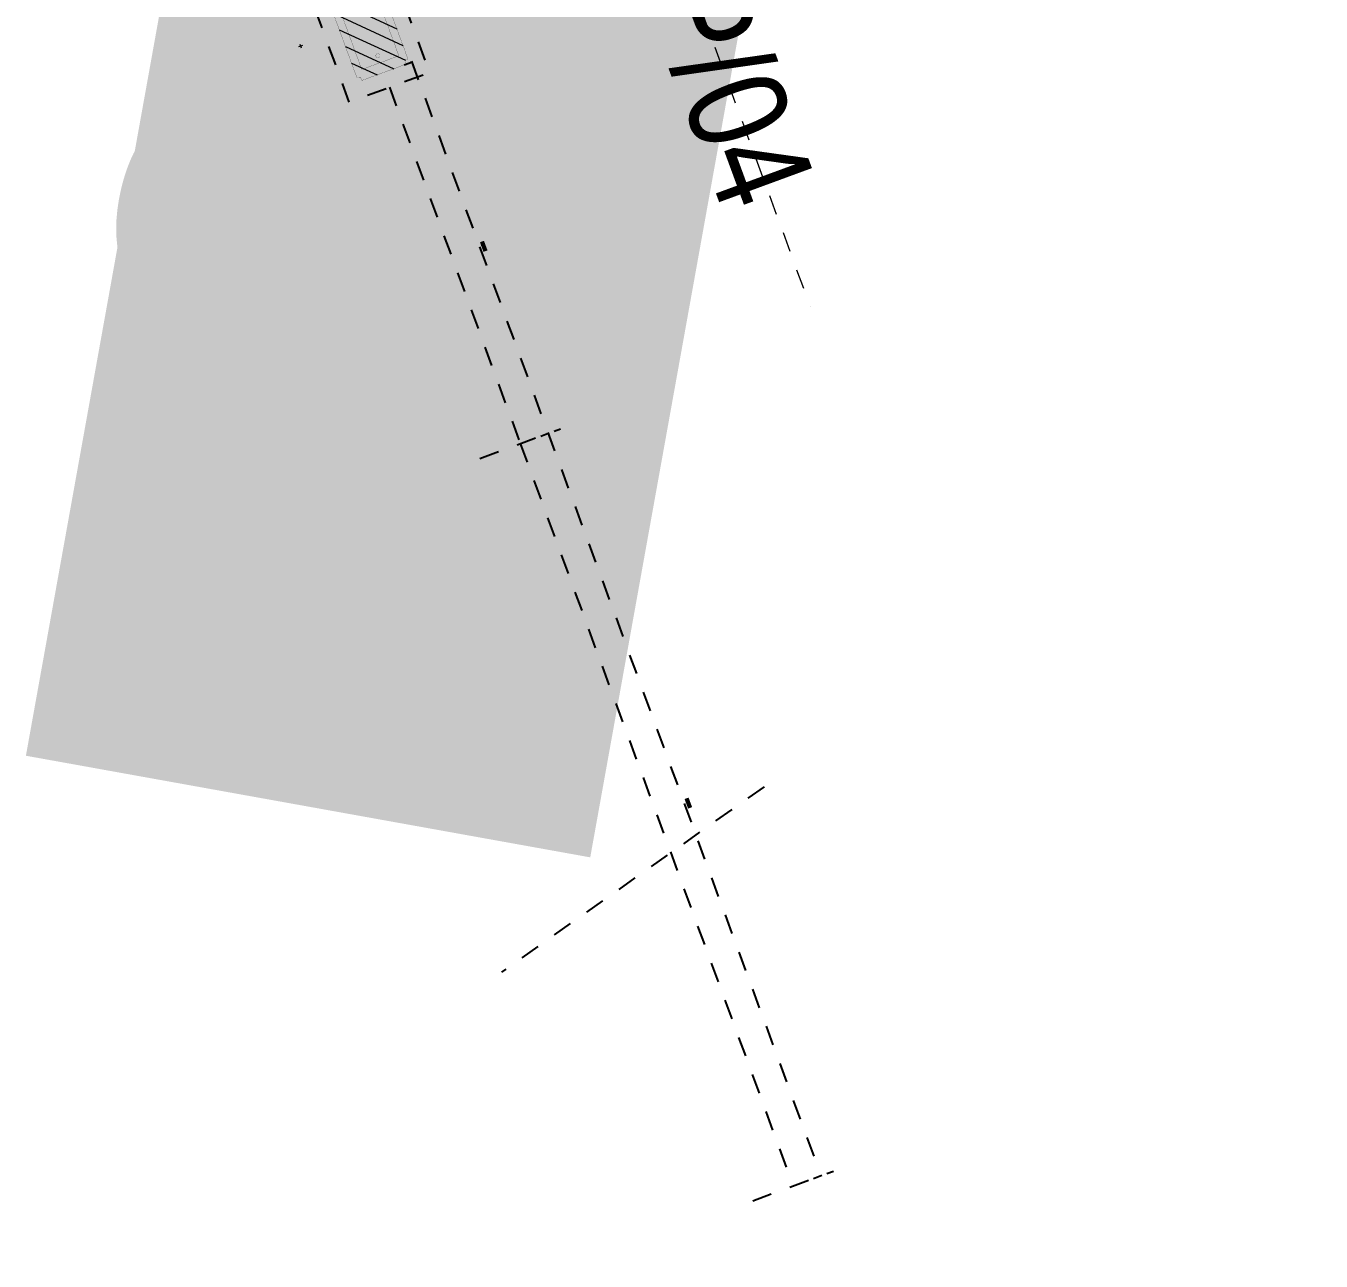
# Model space of a CAD drawing. Extents: x 218857 to 219044, y 632203 to 632441.
# Drawn here: x 218866.17 to 218872.72, y 632234.64 to 632240.89 of the extents above; entities that cross this region are included whole.
import ezdxf
from ezdxf.enums import TextEntityAlignment as Align

# ---------------------------------------------------------------- set-up
doc = ezdxf.new("R2018")
doc.units = 0
doc.header["$MEASUREMENT"] = 0
doc.linetypes.add('ACAD_ISO03W100', pattern=[30, 12, -18])
doc.linetypes.add('TRAZOS', pattern=[19.049999999999997, 12.7, -6.35])
doc.layers.get('0').update_dxf_attribs({"color": 4})
doc.layers.get('Defpoints').update_dxf_attribs({"color": 3, "lineweight": 30})
doc.layers.add('PC_T7200_002_SG-GRAL-HIDDEN DATA', color=150, linetype='TRAZOS', true_color=0x007fff, plot=False)
doc.layers.add('PC_T7200_523_SG-LOT 25-POINT MACHINE', color=7, linetype='Continuous', true_color=0xff0003)
doc.layers.add('PC_T7200_536_SG-LOT 25-BEACON BTZP-5252 PASIVAS', color=7, linetype='Continuous', true_color=0x0000fa)
doc.styles.add('ARIAL NARROW', font='ARIALN.TTF')
doc.styles.get("Standard").update_dxf_attribs({"font": 'arial.ttf'})
doc.dimstyles.new('1-10', dxfattribs={"dimscale": 10, "dimtxt": 0.0018, "dimasz": 0.001, "dimexe": 0.0005, "dimexo": 0.0005, "dimgap": 0.0008, "dimtad": 1, "dimzin": 1, "dimtxsty": 'ARIAL NARROW', "dimblk": 'ARCHTICK', "dimcen": 0.0015, "dimdle": 0.0005, "dimclrd": 256, "dimclre": 256, "dimclrt": 256, "dimazin": 0, "dimtfac": 1, "dimtmove": 0, "dimatfit": 3, "dimfxl": 0.004, "dimfxlon": 1, "dimtfill": 2, "dimtfillclr": 255, "dimlwd": -1, "dimlwe": -1, "dimarcsym": 0})

# ---------------------------------------------------------------- blocks, each defined once
blk = doc.blocks.new('_ArchTick')
at = {"color": 0, "linetype": 'ByBlock', "const_width": 0.15}
blk.add_lwpolyline([(-0.5, -0.5), (0.5, 0.5)], dxfattribs=at)
blk = doc.blocks.new('*D17')
at = {"layer": 'Defpoints', "color": 0, "linetype": 'TRAZOS', "ltscale": 0.005, "transparency": 16777216}
for p in [(-3.850000000006659, 0.1792081035105957), (-3.850000000006659, 0.1376971458810131), (-0.8500000000276775, 0.1376971458810131)]:
    blk.add_point(p, dxfattribs=at)
at = {"layer": 'PC_T7200_002_SG-GRAL-HIDDEN DATA', "ltscale": 0.005, "transparency": 16777216}
for p, q in [((-0.8450000000276775, 0.1376971458810131), (-3.855000000006659, 0.1376971458810131)), ((-3.850000000006659, 0.1742081035105957), (-3.850000000006659, 0.1326971458810131)), ((-0.8500000000276775, 0.1376971458810131), (-0.8500000000276775, 0.1426971458810131))]:
    blk.add_line(p, q, dxfattribs=at)
at = {"layer": 'PC_T7200_002_SG-GRAL-HIDDEN DATA', "linetype": 'TRAZOS', "ltscale": 0.005, "transparency": 16777216, "xscale": 0.01, "yscale": 0.01, "zscale": 0.01, "rotation": 180}
blk.add_blockref('_ArchTick', (-3.850000000006659, 0.1376971458810131), dxfattribs=at)
at = {"layer": 'PC_T7200_002_SG-GRAL-HIDDEN DATA', "linetype": 'TRAZOS', "ltscale": 0.005, "transparency": 16777216, "xscale": 0.01, "yscale": 0.01, "zscale": 0.01}
blk.add_blockref('_ArchTick', (-0.8500000000276775, 0.1376971458810131), dxfattribs=at)
at = {"layer": 'PC_T7200_002_SG-GRAL-HIDDEN DATA', "linetype": 'TRAZOS', "ltscale": 0.005, "transparency": 16777216, "insert": (-2.350000000017168, 0.1565143355126638), "char_height": 0.018, "attachment_point": 5, "style": 'ARIAL NARROW', "bg_fill": 1, "box_fill_scale": 1.25, "bg_fill_color": 255, "bg_fill_transparency": 0}
blk.add_mtext('3,00', dxfattribs=at)
blk = doc.blocks.new('*U163')
at = {"lineweight": 13, "style": 'ARIAL NARROW'}
for tag, flags, p in [('AT023', 9, (0.1269174867285567, 4.715087185631331)), ('AT008', 9, (0.1269174867285567, 4.315087185631331)), ('AT004', 9, (0.1269174867285567, 3.915087185631331)), ('AT000', 8, (0.1269174867285567, 3.515087185631331)), ('AT003', 8, (0.1269174867285567, 3.115087185631332)), ('GIS01', 9, (0.126873853497484, 0.9150871856313325)), ('GIS02', 9, (0.126873853497484, 0.5150871856313326)), ('GIS03', 9, (0.126873853497484, 0.1150871856313327)), ('GIS04', 9, (0.126873853497484, -0.2849128143686672)), ('GIS05', 9, (0.126873853497484, -0.6849128143686674)), ('GIS06', 9, (0.126873853497484, -1.084912814368667)), ('GIS07', 9, (0.126873853497484, -1.484912814368668)), ('GIS08', 9, (0.126873853497484, -1.884912814368667)), ('GIS09', 9, (0.126873853497484, -2.284912814368667)), ('GIS10', 9, (0.126873853497484, -2.684912814368668))]:
    blk.add_attdef(tag, text='', height=0.25, dxfattribs=dict(at, flags=flags)).set_placement(p, align=Align.MIDDLE_CENTER)
at = {"lineweight": 13, "flags": 104}
for tag, p in [('X=INSERTIONPOINT', (0.1269174867285567, 2.715087185631332)), ('Y=INSERTIONPOINT', (0.126873853497484, 2.315087185631332))]:
    blk.add_attdef(tag, text='', height=0.25, dxfattribs=at).set_placement(p, align=Align.MIDDLE_CENTER)
at = {"lineweight": 13, "style": 'ARIAL NARROW', "flags": 8}
blk.add_attdef('AT001', text='', height=0.4999999999999982, rotation=359.9999999933299, dxfattribs=at).set_placement((0.1268738526825768, 1.615087185427606), align=Align.MIDDLE_CENTER)
at = {"lineweight": 13, "style": 'ARIAL NARROW', "flags": 9}
for tag, p in [('AT006', (3.126873853497484, 1.615087185631332)), ('AT005', (6.126873853497484, 1.615087185631332))]:
    blk.add_attdef(tag, text='', height=0.25, dxfattribs=at).set_placement(p, align=Align.MIDDLE_LEFT)
blk.add_attdef('AT007', text='', height=0.25, rotation=314.9999999999999, dxfattribs=at).set_placement((8.915262201145802, 1.615087185631332), align=Align.MIDDLE_LEFT)
blk = doc.blocks.new('*D25')
at = {"layer": 'Defpoints', "color": 0, "linetype": 'TRAZOS', "ltscale": 0.005, "transparency": 16777216}
for p in [(2.269999999999982, 0.15), (0.2700000000000387, 0), (2.269999999999982, 0)]:
    blk.add_point(p, dxfattribs=at)
at = {"layer": 'PC_T7200_002_SG-GRAL-HIDDEN DATA', "ltscale": 0.005, "transparency": 16777216}
for p, q in [((0.2650000000000386, 0.15), (2.274999999999982, 0.15)), ((0.2700000000000387, 0.11), (0.2700000000000387, 0.155)), ((2.269999999999982, 0.11), (2.269999999999982, 0.155))]:
    blk.add_line(p, q, dxfattribs=at)
at = {"layer": 'PC_T7200_002_SG-GRAL-HIDDEN DATA', "linetype": 'TRAZOS', "ltscale": 0.005, "transparency": 16777216, "xscale": 0.01, "yscale": 0.01, "zscale": 0.01, "rotation": 180}
blk.add_blockref('_ArchTick', (0.2700000000000387, 0.15), dxfattribs=at)
at = {"layer": 'PC_T7200_002_SG-GRAL-HIDDEN DATA', "linetype": 'TRAZOS', "ltscale": 0.005, "transparency": 16777216, "xscale": 0.01, "yscale": 0.01, "zscale": 0.01}
blk.add_blockref('_ArchTick', (2.269999999999982, 0.15), dxfattribs=at)
at = {"layer": 'PC_T7200_002_SG-GRAL-HIDDEN DATA', "linetype": 'TRAZOS', "ltscale": 0.005, "transparency": 16777216, "insert": (1.27000000000001, 0.1688171896316507), "char_height": 0.018, "attachment_point": 5, "style": 'ARIAL NARROW', "bg_fill": 1, "box_fill_scale": 1.1, "bg_fill_color": 255, "bg_fill_transparency": 0}
blk.add_mtext('2,00', dxfattribs=at)
blk = doc.blocks.new('*D23')
at = {"layer": 'Defpoints', "color": 0, "linetype": 'TRAZOS', "ltscale": 0.005, "transparency": 16777216}
for p in [(6.269999999999982, 0.15), (2.269999999999982, 0), (6.269999999999982, 0)]:
    blk.add_point(p, dxfattribs=at)
at = {"layer": 'PC_T7200_002_SG-GRAL-HIDDEN DATA', "ltscale": 0.005, "transparency": 16777216}
for p, q in [((2.264999999999982, 0.15), (6.274999999999982, 0.15)), ((2.269999999999982, 0.11), (2.269999999999982, 0.155)), ((6.269999999999982, 0.11), (6.269999999999982, 0.155))]:
    blk.add_line(p, q, dxfattribs=at)
at = {"layer": 'PC_T7200_002_SG-GRAL-HIDDEN DATA', "linetype": 'TRAZOS', "ltscale": 0.005, "transparency": 16777216, "xscale": 0.01, "yscale": 0.01, "zscale": 0.01, "rotation": 180}
blk.add_blockref('_ArchTick', (2.269999999999982, 0.15), dxfattribs=at)
at = {"layer": 'PC_T7200_002_SG-GRAL-HIDDEN DATA', "linetype": 'TRAZOS', "ltscale": 0.005, "transparency": 16777216, "xscale": 0.01, "yscale": 0.01, "zscale": 0.01}
blk.add_blockref('_ArchTick', (6.269999999999982, 0.15), dxfattribs=at)
at = {"layer": 'PC_T7200_002_SG-GRAL-HIDDEN DATA', "linetype": 'TRAZOS', "ltscale": 0.005, "transparency": 16777216, "insert": (4.269999999999982, 0.1688171896316507), "char_height": 0.018, "attachment_point": 5, "style": 'ARIAL NARROW', "bg_fill": 1, "box_fill_scale": 1.1, "bg_fill_color": 255, "bg_fill_transparency": 0}
blk.add_mtext('4,00', dxfattribs=at)
blk = doc.blocks.new('PC_T7200_(CAFS)_M1')
at = {"true_color": 0xffffff}
h = blk.add_hatch(color=7, dxfattribs=at)
h.dxf.hatch_style = 1
h.paths.add_polyline_path([(-1.006250000006744, 0.07812500000181899), (-0.8500000000280323, 0.07812500000181899), (-0.8500000000280323, -0.07812499999350564), (-1.006250000006744, -0.07812499999350564)])
h.paths.add_polyline_path([(-0.8500000000066592, -0.6249999999891287), (0.8500000000411063, -0.6249999999891287), (0.8500000000066734, 0.6249999999891287), (-0.8500000000411063, 0.6249999999891287)])
at = {"color": 0, "flags": 128}
for points, const_width in [([(-0.8500000000066592, -0.6249999999891287), (0.8500000000411063, -0.6249999999891287), (0.8500000000066734, 0.6249999999891287), (-0.8500000000411063, 0.6249999999891287)], 0.001), ([(-0.680000000011344, -0.4549999999891287), (0.6800000000364235, -0.4549999999891287), (0.6800000000113563, 0.4549999999891288), (-0.6800000000364212, 0.4549999999891287)], 0.025), ([(-1.006250000006744, 0.07812500000181899), (-0.8500000000280323, 0.07812500000181899), (-0.8500000000280323, -0.07812499999350564), (-1.006250000006744, -0.07812499999350564)], 0.001)]:
    blk.add_lwpolyline(points, close=True, dxfattribs=dict(at, const_width=const_width))
at = {"color": 0, "const_width": 0.001, "flags": 128}
blk.add_lwpolyline([(-0.9281322721986263, 0.0416666660025502, 22918.31179054115), (-0.9281249999934431, 0.04166666663716989)], format="xyb", close=True, dxfattribs=at)
at = {"layer": 'PC_T7200_002_SG-GRAL-HIDDEN DATA', "linetype": 'TRAZOS', "ltscale": 0.005}
blk.add_lwpolyline([(-3.850000000006659, -0.6249999999891287), (-3.850000000006659, 1.000000000004157)], dxfattribs=at)
dim = blk.add_linear_dim(base=(-3.850000000006659, 0.1376971458810131), p1=(-0.8500000000276775, 0.1376971458810131), p2=(-3.850000000006659, 0.1792081035105957), dimstyle='1-10', dxfattribs=at)
dim.commit()
dim.dimension.update_dxf_attribs({"geometry": '*D17', "text_midpoint": (-2.350000000017168, 0.1565143355126638)})
blk = doc.blocks.new('*U134')
at = {"color": 0, "xscale": -1}
blk.add_blockref('PC_T7200_(CAFS)_M1', (-3.443290097493446e-11, 0), dxfattribs=at)
at = {"style": 'ARIAL NARROW'}
for tag, height, flags, p in [('AT016', 0.25, 9, (2.939984332991274, -1.998542621179157)), ('AT015', 0.25, 9, (2.563908041942825, -2.134802018327547)), ('AT008', 0.25, 9, (2.187831750894377, -2.271061415475936)), ('AT004', 0.25, 9, (1.811755459845929, -2.407320812624326)), ('AT000', 0.25, 8, (1.435679168797479, -2.543580209772716)), ('AT003', 0.25, 8, (1.059602877749032, -2.679839606921105)), ('AT001', 0.4999999999999999, 8, (-0.3506980772929152, -3.190771322624519)), ('GIS01', 0.25, 9, (-1.008831586611839, -3.429225267677979)), ('GIS02', 0.25, 9, (-1.384907877660288, -3.565484664826369)), ('GIS03', 0.25, 9, (-1.760984168708736, -3.701744061974759)), ('GIS04', 0.25, 9, (-2.137060459757184, -3.838003459123148)), ('GIS05', 0.25, 9, (-2.513136750805633, -3.974262856271538)), ('GIS06', 0.25, 9, (-2.889213041854081, -4.110522253419928)), ('GIS07', 0.25, 9, (-3.265289332902529, -4.246781650568316)), ('GIS08', 0.25, 9, (-3.641365623950977, -4.383041047716709)), ('GIS09', 0.25, 9, (-4.017441914999426, -4.519300444865099)), ('GIS10', 0.25, 9, (-4.393518206047874, -4.655559842013487))]:
    blk.add_attdef(tag, text='', height=height, rotation=289.9163886757749, dxfattribs=dict(at, flags=flags)).set_placement(p, align=Align.MIDDLE_CENTER)
at = {"lineweight": 30, "flags": 26}
for tag, p in [('X=INSERTIONPOINT', (0.6835265867005834, -2.816099004069496)), ('Y=INSERTIONPOINT', (0.3074354320577304, -2.952317377658614))]:
    blk.add_attdef(tag, text='', height=0.25, rotation=289.9163886757749, dxfattribs=at).set_placement(p, align=Align.MIDDLE_CENTER)
at = {"style": 'ARIAL NARROW', "flags": 9}
for tag, rotation, p in [('AT006', 289.9163886757749, (0.6712474013358698, -6.011343505531659)), ('AT005', 289.9163886757749, (1.693192879948794, -8.831915688395023)), ('AT007', 244.9163886757748, (2.643053168114181, -11.45353255786075))]:
    blk.add_attdef(tag, text='', height=0.25, rotation=rotation, dxfattribs=at).set_placement(p, align=Align.MIDDLE_LEFT)
blk = doc.blocks.new('PC_T7200_(CAFS)_BP')
at = {"lineweight": 0}
h = blk.add_hatch(dxfattribs=at)
h.set_pattern_fill('ANSI31', color=0, scale=0.02)
h.set_pattern_definition([(45, (0, 0), (-0.04490128060534577, 0.04490128060534577), [])])
edge = h.paths.add_edge_path()
edge.add_arc((-0.2649999999999295, -0.1142502806666386), 0.004999999999995453, 180, 270)
edge.add_line((-0.2649999999999295, -0.119250280666634), (-0.2549999999999386, -0.119250280666634))
edge.add_arc((-0.2549999999999386, -0.1242502806666295), 0.004999999999995453, 0, 90, ccw=False)
edge.add_line((-0.2499999999999432, -0.1242502806666295), (-0.2499999999999432, -0.1324999999999932))
edge.add_arc((-0.2449999999999406, -0.1325000000000003), 0.00500000000000253, 179.9999999999183, 269.9999999999189)
edge.add_line((-0.2449999999999477, -0.1375000000000028), (0.2450000000000614, -0.1375000000000028))
edge.add_arc((0.2450000000000543, -0.1325000000000003), 0.00500000000000253, 270.0000000000811, 360.0000000000817)
edge.add_line((0.2500000000000568, -0.1324999999999932), (0.2500000000000568, -0.1242502806666295))
edge.add_arc((0.2550000000000523, -0.1242502806666295), 0.004999999999995453, 90, 180, ccw=False)
edge.add_line((0.2550000000000523, -0.119250280666634), (0.2650000000000432, -0.119250280666634))
edge.add_arc((0.2650000000000432, -0.1142502806666386), 0.004999999999995453, 270, 360)
edge.add_line((0.2700000000000387, -0.1142502806666386), (0.2700000000000387, 0.1142502806666386))
edge.add_arc((0.2650000000000432, 0.1142502806666386), 0.004999999999995453, 0, 90)
edge.add_line((0.2650000000000432, 0.119250280666634), (0.2550000000000523, 0.119250280666634))
edge.add_arc((0.2550000000000594, 0.1242502806666366), 0.005000000000002558, 179.9999999999186, 269.9999999999186, ccw=False)
edge.add_line((0.2500000000000568, 0.1242502806666437), (0.2500000000000568, 0.1325000000000074))
edge.add_arc((0.2450000000000614, 0.1325000000000074), 0.004999999999995425, 359.9999999999997, 450.0000000000003)
edge.add_line((0.2450000000000614, 0.1375000000000028), (-0.2449999999999477, 0.1375000000000028))
edge.add_arc((-0.2449999999999477, 0.1325000000000074), 0.004999999999995425, 89.99999999999967, 180.0000000000003)
edge.add_line((-0.2499999999999432, 0.1325000000000074), (-0.2499999999999432, 0.1242502806666437))
edge.add_arc((-0.2549999999999457, 0.1242502806666366), 0.005000000000002558, -89.99999999991849, 8.139977580867708e-11, ccw=False)
edge.add_line((-0.2549999999999386, 0.119250280666634), (-0.2649999999999295, 0.119250280666634))
edge.add_arc((-0.2649999999999295, 0.1142502806666386), 0.004999999999995453, 90, 180)
edge.add_line((-0.269999999999925, 0.1142502806666386), (-0.269999999999925, -0.1142502806666386))
at = {"color": 0, "const_width": 0.001, "flags": 128}
for points in [[(-0.269999999999925, -0.1142502806666386, 0.4142135623730955), (-0.2649999999999295, -0.119250280666634), (-0.2549999999999386, -0.119250280666634, -0.4142135623730955), (-0.2499999999999432, -0.1242502806666295), (-0.2499999999999432, -0.1324999999999932, 0.4142135623730972), (-0.2449999999999477, -0.1375000000000028), (0.2450000000000614, -0.1375000000000028, 0.4142135623730972), (0.2500000000000568, -0.1324999999999932), (0.2500000000000568, -0.1242502806666295, -0.4142135623730955), (0.2550000000000523, -0.119250280666634), (0.2650000000000432, -0.119250280666634, 0.4142135623730955), (0.2700000000000387, -0.1142502806666386), (0.2700000000000387, 0.1142502806666386, 0.4142135623730955), (0.2650000000000432, 0.119250280666634), (0.2550000000000523, 0.119250280666634, -0.4142135623730955), (0.2500000000000568, 0.1242502806666437), (0.2500000000000568, 0.1325000000000074, 0.4142135623730972), (0.2450000000000614, 0.1375000000000028), (-0.2449999999999477, 0.1375000000000028, 0.4142135623730972), (-0.2499999999999432, 0.1325000000000074), (-0.2499999999999432, 0.1242502806666437, -0.4142135623730955), (-0.2549999999999386, 0.119250280666634), (-0.2649999999999295, 0.119250280666634, 0.4142135623730955), (-0.269999999999925, 0.1142502806666386)], [(0.1700000000000728, 0, 1), (0.1900000000000546, 0, 1)]]:
    blk.add_lwpolyline(points, format="xyb", close=True, dxfattribs=at)
blk.add_lwpolyline([(-0.2175499999999602, 0.1000000000000085), (0.2175500000000739, 0.1000000000000085), (0.2175500000000739, -0.09999999999999432), (-0.2175499999999602, -0.09999999999999432)], close=True, dxfattribs=at)
at = {"layer": 'PC_T7200_002_SG-GRAL-HIDDEN DATA', "linetype": 'TRAZOS', "ltscale": 0.005, "flags": 128}
blk.add_lwpolyline([(-0.3499999999999659, -0.2175000000000011), (0.3500000000000227, -0.2175000000000011), (0.3500000000000227, 0.2175000000000011), (-0.3499999999999659, 0.2175000000000011)], close=True, dxfattribs=at)
at = {"layer": 'PC_T7200_002_SG-GRAL-HIDDEN DATA', "linetype": 'TRAZOS', "ltscale": 0.005}
for points in [[(2.269999999999982, -0.2175000000000011), (2.269999999999982, 0.2175000000000011)], [(6.269999999999982, -0.2175000000000011), (6.269999999999982, 0.2175000000000011)], [(0.3499999999999659, 0), (2.269999999999982, 0), (6.269999999999982, 0)]]:
    blk.add_lwpolyline(points, dxfattribs=at)
for base, p1, p2, picture, middle in [((2.269999999999982, 0.15), (0.2700000000000387, 0), (2.269999999999982, 0), '*D25', (1.27000000000001, 0.1688171896316507)), ((6.269999999999982, 0.15), (2.269999999999982, 0), (6.269999999999982, 0), '*D23', (4.269999999999982, 0.1688171896316507))]:
    dim = blk.add_linear_dim(base=base, p1=p1, p2=p2, dimstyle='1-10', dxfattribs=at)
    dim.commit()
    dim.dimension.update_dxf_attribs({"geometry": picture, "text_midpoint": middle})
blk = doc.blocks.new('*U182')
at = {"layer": 'PC_T7200_002_SG-GRAL-HIDDEN DATA', "linetype": 'TRAZOS', "lineweight": 13, "ltscale": 0.005}
blk.add_line((-1.873126146502516, 1.615087185631332), (2.126873853497484, 1.615087185631332), dxfattribs=at)
at = {"layer": 'PC_T7200_002_SG-GRAL-HIDDEN DATA', "linetype": 'ACAD_ISO03W100', "lineweight": 13, "ltscale": 0.005}
for points in [[(-0.009999999999999787, -0.3500000000000227), (0.009999999999999787, -0.3500000000000227)], [(0, -0.3400000000000318), (0, -0.3600000000000136)]]:
    blk.add_lwpolyline(points, dxfattribs=at)
at = {"color": 0, "lineweight": 13}
blk.add_blockref('PC_T7200_(CAFS)_BP', (0, 0), dxfattribs=at)
at = {"lineweight": 13, "style": 'ARIAL NARROW'}
for tag, flags, p in [('AT023', 9, (0.1269174867285567, 4.715087185631331)), ('AT008', 9, (0.1269174867285567, 4.315087185631331)), ('AT004', 9, (0.1269174867285567, 3.915087185631331)), ('AT000', 8, (0.1269174867285567, 3.515087185631331)), ('AT003', 8, (0.1269174867285567, 3.115087185631332)), ('GIS01', 9, (0.126873853497484, 0.9150871856313325)), ('GIS02', 9, (0.126873853497484, 0.5150871856313326)), ('GIS03', 9, (0.126873853497484, 0.1150871856313327)), ('GIS04', 9, (0.126873853497484, -0.2849128143686672)), ('GIS05', 9, (0.126873853497484, -0.6849128143686674)), ('GIS06', 9, (0.126873853497484, -1.084912814368667)), ('GIS07', 9, (0.126873853497484, -1.484912814368668)), ('GIS08', 9, (0.126873853497484, -1.884912814368667)), ('GIS09', 9, (0.126873853497484, -2.284912814368667)), ('GIS10', 9, (0.126873853497484, -2.684912814368668))]:
    blk.add_attdef(tag, text='', height=0.25, dxfattribs=dict(at, flags=flags)).set_placement(p, align=Align.MIDDLE_CENTER)
at = {"lineweight": 13, "flags": 104}
for tag, p in [('X=INSERTIONPOINT', (0.1269174867285567, 2.715087185631332)), ('Y=INSERTIONPOINT', (0.126873853497484, 2.315087185631332))]:
    blk.add_attdef(tag, text='', height=0.25, dxfattribs=at).set_placement(p, align=Align.MIDDLE_CENTER)
at = {"lineweight": 13, "style": 'ARIAL NARROW', "flags": 8}
blk.add_attdef('AT001', text='', height=0.4999999999999981, rotation=359.9999999766546, dxfattribs=at).set_placement((0.1268738526243691, 1.615087185282087), align=Align.MIDDLE_CENTER)
at = {"lineweight": 13, "style": 'ARIAL NARROW', "flags": 9}
for tag, p in [('AT006', (3.126873853497484, 1.615087185631332)), ('AT005', (6.126873853497484, 1.615087185631332))]:
    blk.add_attdef(tag, text='', height=0.25, dxfattribs=at).set_placement(p, align=Align.MIDDLE_LEFT)
blk.add_attdef('AT007', text='', height=0.25, rotation=314.9999999999999, dxfattribs=at).set_placement((8.915262201145802, 1.615087185631332), align=Align.MIDDLE_LEFT)

msp = doc.modelspace()

# ---------------------------------------------------------------- block references
at = {"layer": 'PC_T7200_523_SG-LOT 25-POINT MACHINE', "rotation": 125.23513307913}
msp.add_blockref('*U134', (218871.6097128588, 632233.5386184013), dxfattribs=at)
at = {"layer": 'PC_T7200_536_SG-LOT 25-BEACON BTZP-5252 PASIVAS'}
ref = msp.add_blockref('*U163', (218870.241, 632258.791, 788.936), dxfattribs=dict(at, rotation=259.7930525769701))
lines = msp.add_mtext('Y=632258.791', dxfattribs={"layer": '0', "insert": (218872.4969663485, 632258.2558911454, 788.936), "char_height": 2.5, "attachment_point": 1, "rotation": 259.7930525769701, "bg_fill": 1, "box_fill_scale": 1, "bg_fill_color": 7, "bg_fill_true_color": 16777215, "bg_fill_transparency": 0})
ref.add_attrib('Y=INSERTIONPOINT', '', (218872.4969663485, 632258.2558911454, 788.936), dxfattribs={"flags": 54}).embed_mtext(lines)
lines = msp.add_mtext('X=218870.241', dxfattribs={"layer": '0', "insert": (218872.8906282678, 632258.1849665715, 788.936), "char_height": 2.5, "attachment_point": 1, "rotation": 259.7930525769701, "bg_fill": 1, "box_fill_scale": 1, "bg_fill_color": 7, "bg_fill_true_color": 16777215, "bg_fill_transparency": 0})
ref.add_attrib('X=INSERTIONPOINT', '', (218872.8906282678, 632258.1849665715, 788.936), dxfattribs={"flags": 54}).embed_mtext(lines)
ref = msp.add_blockref('*U182', (218867.883, 632240.91, 788.958), dxfattribs=dict(at, rotation=290.1781186678881))
ref.add_attrib('AT001', 'CS1/BP/04', dxfattribs={"layer": '0', "height": 0.499999999999998, "rotation": 290.1781186445427, "style": 'ARIAL NARROW'}).set_placement((218869.4427247617, 632241.3480208415, 788.958), align=Align.MIDDLE_CENTER)

doc.saveas('drawing.dxf')
